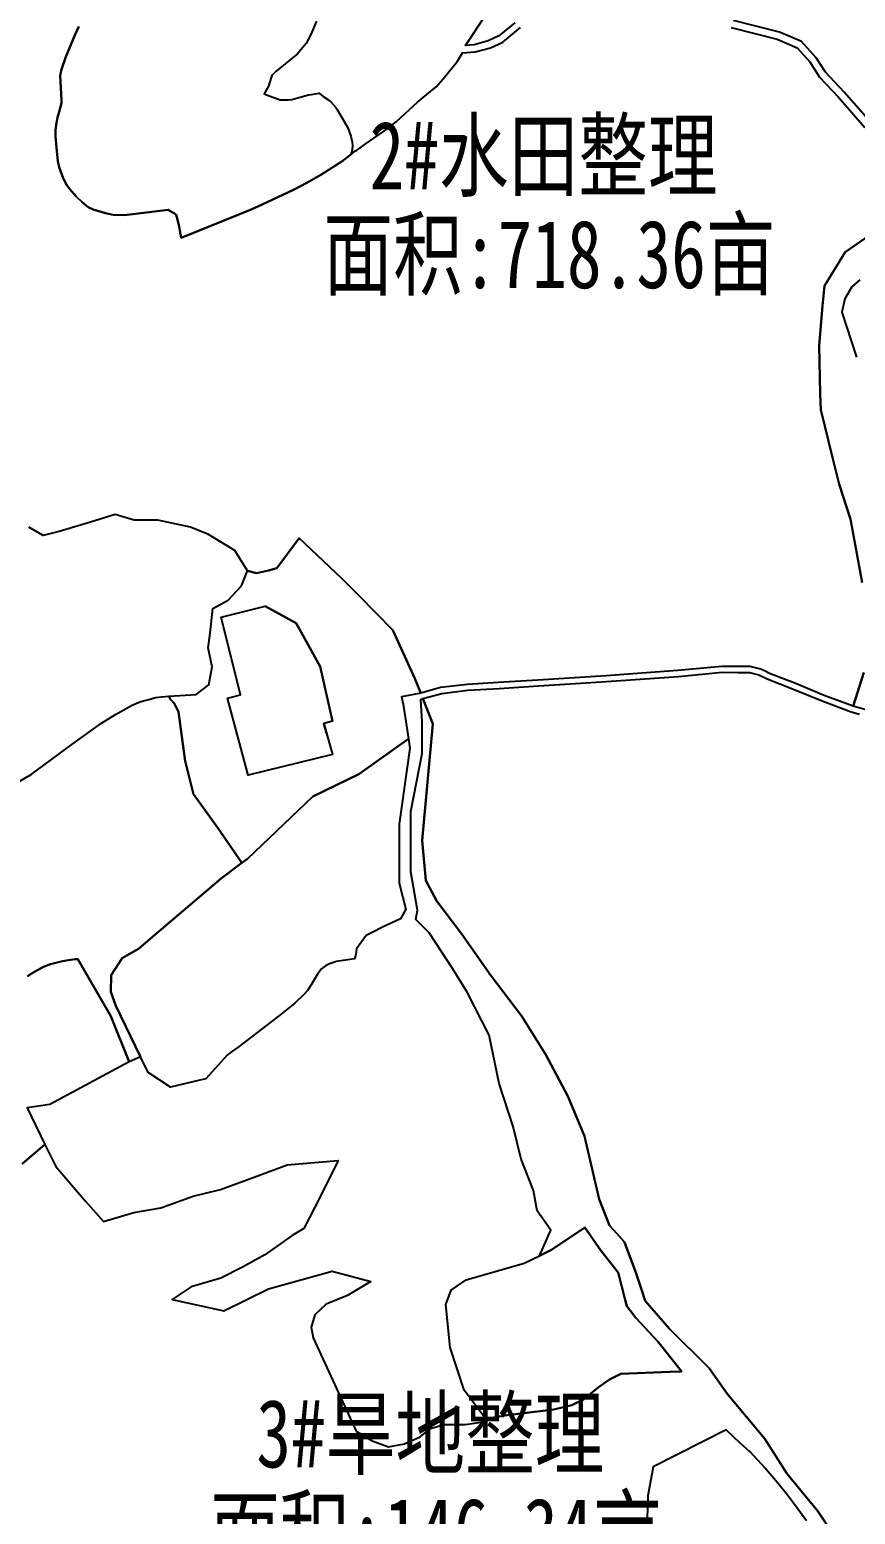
# Model space of a CAD drawing. Header units: millimetres. Extents: x 35444746 to 35449000, y 3482000 to 3488437.
# Drawn here: x 35446598.4 to 35446780.2, y 3486875.4 to 3487202.4 of the extents above; entities that cross this region are included whole.
import ezdxf
from ezdxf.enums import TextEntityAlignment as Align

# ---------------------------------------------------------------- set-up
doc = ezdxf.new("R2010")
doc.units = ezdxf.units.MM
for name, color, linetype, true_color in [('0203.01旱地整理标注', 7, 'Continuous', 0xffffff), ('0203.02旱地整理', 9, 'Continuous', 0x808080), ('0204.01水田整理标注', 7, 'Continuous', 0xffffff), ('0204.02水田整理', 9, 'Continuous', 0x808080)]:
    doc.layers.add(name, color=color, linetype=linetype, true_color=true_color)
doc.styles.add('宋体', font='')
doc.styles.get('宋体').set_extended_font_data('SimSun')

msp = doc.modelspace()

# ---------------------------------------------------------------- linework, layer by layer
at = {"layer": '0203.02旱地整理', "color": 41}
for points in [[(35446661.547, 3487204.237), (35446660.276, 3487201.343), (35446659.235, 3487199.351), (35446657.359, 3487197.028), (35446652.677, 3487193.24), (35446651.872, 3487192.469), (35446651.664, 3487192.181), (35446651.525, 3487191.854), (35446650.999, 3487189.967), (35446650.022, 3487188.275), (35446651.094, 3487187.795), (35446653.14, 3487187.064), (35446653.551, 3487186.948), (35446654.006, 3487186.908), (35446655.368, 3487186.916), (35446656.077, 3487186.979), (35446659.798, 3487188.056), (35446660.335, 3487188.112), (35446662.107, 3487188.386), (35446662.976, 3487187.646), (35446664.252, 3487186.875), (35446664.731, 3487186.523), (35446665.83, 3487185.213), (35446666.08, 3487184.833), (35446668.452, 3487180.726), (35446669.098, 3487178.893), (35446669.41, 3487177.621), (35446669.441, 3487176.838), (35446669.385, 3487175.915), (35446669.122, 3487174.899), (35446667.101, 3487173.376), (35446665.746, 3487172.432), (35446662.518, 3487170.448), (35446659.422, 3487168.683), (35446656.457, 3487167.137), (35446649.603, 3487163.856), (35446647.154, 3487162.799), (35446635.536, 3487158.092), (35446631.718, 3487156.504), (35446631.204, 3487159.424), (35446630.806, 3487161.071), (35446630.602, 3487161.618), (35446630.258, 3487161.93), (35446630.117, 3487162.007), (35446628.829, 3487162.683), (35446619.255, 3487161.505), (35446616.762, 3487161.589), (35446615.043, 3487161.951), (35446612.369, 3487162.77), (35446611.411, 3487163.248), (35446610.864, 3487163.582), (35446609.829, 3487164.473), (35446608.601, 3487165.617), (35446607.209, 3487167.274), (35446606.52, 3487168.162), (35446605.85, 3487169.362), (35446605.708, 3487169.7), (35446604.865, 3487172.13), (35446604.548, 3487173.404), (35446604.228, 3487176.405), (35446604.046, 3487178.883), (35446604.045, 3487180.157), (35446604.185, 3487181.395), (35446604.491, 3487183.056), (35446604.864, 3487184.283), (35446605.374, 3487186.199), (35446605.399, 3487186.872), (35446605.083, 3487192.278), (35446605.186, 3487192.962), (35446605.287, 3487193.418), (35446606.291, 3487196.37), (35446608.322, 3487201.163), (35446609.194, 3487203.095)], [(35446661.547, 3487204.237), (35446660.276, 3487201.343), (35446659.235, 3487199.351), (35446657.359, 3487197.028), (35446652.677, 3487193.24), (35446651.872, 3487192.469), (35446651.664, 3487192.181), (35446651.525, 3487191.854), (35446650.999, 3487189.967), (35446650.022, 3487188.275), (35446651.094, 3487187.795), (35446653.14, 3487187.064), (35446653.551, 3487186.948), (35446654.006, 3487186.908), (35446655.368, 3487186.916), (35446656.077, 3487186.979), (35446659.798, 3487188.056), (35446660.335, 3487188.112), (35446662.107, 3487188.386), (35446662.976, 3487187.646), (35446664.252, 3487186.875), (35446664.731, 3487186.523), (35446665.83, 3487185.213), (35446666.08, 3487184.833), (35446668.452, 3487180.726), (35446669.098, 3487178.893), (35446669.41, 3487177.621), (35446669.441, 3487176.838), (35446669.385, 3487175.915), (35446669.122, 3487174.899), (35446667.101, 3487173.376), (35446665.746, 3487172.432), (35446662.518, 3487170.448), (35446659.422, 3487168.683), (35446656.457, 3487167.137), (35446649.603, 3487163.856), (35446647.154, 3487162.799), (35446635.536, 3487158.092), (35446631.718, 3487156.504), (35446631.204, 3487159.424), (35446630.806, 3487161.071), (35446630.602, 3487161.618), (35446630.258, 3487161.93), (35446630.117, 3487162.007), (35446628.829, 3487162.683), (35446619.255, 3487161.505), (35446616.762, 3487161.589), (35446615.043, 3487161.951), (35446612.369, 3487162.77), (35446611.411, 3487163.248), (35446610.864, 3487163.582), (35446609.829, 3487164.473), (35446608.601, 3487165.617), (35446607.209, 3487167.274), (35446606.52, 3487168.162), (35446605.85, 3487169.362), (35446605.708, 3487169.7), (35446604.865, 3487172.13), (35446604.548, 3487173.404), (35446604.228, 3487176.405), (35446604.046, 3487178.883), (35446604.045, 3487180.157), (35446604.185, 3487181.395), (35446604.491, 3487183.056), (35446604.864, 3487184.283), (35446605.374, 3487186.199), (35446605.399, 3487186.872), (35446605.083, 3487192.278), (35446605.186, 3487192.962), (35446605.287, 3487193.418), (35446606.291, 3487196.37), (35446608.322, 3487201.163), (35446609.194, 3487203.095)], [(35446781.764, 3487080.638), (35446779.178, 3487094.576), (35446776.718, 3487102.267), (35446775.238, 3487108.199), (35446772.629, 3487118.626), (35446772.533, 3487122.283), (35446772.256, 3487132.829), (35446773.027, 3487141.558), (35446773.418, 3487145.971), (35446777.989, 3487153.36), (35446784.98, 3487158.196)], [(35446781.764, 3487080.638), (35446779.178, 3487094.576), (35446776.718, 3487102.267), (35446775.238, 3487108.199), (35446772.629, 3487118.626), (35446772.533, 3487122.283), (35446772.256, 3487132.829), (35446773.027, 3487141.558), (35446773.418, 3487145.971), (35446777.989, 3487153.36), (35446784.98, 3487158.196)], [(35446781.229, 3487147.271), (35446779.445, 3487145.738), (35446777.913, 3487143.127), (35446777.235, 3487140.147), (35446780.484, 3487130.287)], [(35446781.229, 3487147.271), (35446779.445, 3487145.738), (35446777.913, 3487143.127), (35446777.235, 3487140.147), (35446780.484, 3487130.287)], [(35446785.899, 3487051.619), (35446779.736, 3487053.419), (35446782.133, 3487060.847)], [(35446785.899, 3487051.619), (35446779.736, 3487053.419), (35446782.133, 3487060.847)], [(35446585.89, 3487030.984), (35446598.69, 3487038.353), (35446607.654, 3487044.932), (35446614.201, 3487049.635), (35446617.262, 3487051.595), (35446620.788, 3487053.582), (35446621.878, 3487054.071), (35446623.147, 3487054.515), (35446624.568, 3487054.906), (35446626.083, 3487055.292), (35446627.376, 3487055.493), (35446628.989, 3487055.601), (35446629.382, 3487054.849), (35446629.883, 3487054.38), (35446630.265, 3487053.942), (35446631.102, 3487052.182), (35446632.615, 3487041.309), (35446634.444, 3487034.029), (35446639.712, 3487026.701), (35446645.111, 3487018.892), (35446640.635, 3487015.507), (35446625.887, 3487002.997), (35446622.354, 3487000), (35446618.718, 3486997.891), (35446616.306, 3486994.201), (35446616.204, 3486990.478), (35446617.297, 3486987.398), (35446622.78, 3486976.177), (35446620.253, 3486975.06), (35446616.258, 3486985.106), (35446608.93, 3486997.683), (35446608.399, 3486997.671), (35446606.891, 3486997.474), (35446605.612, 3486997.222), (35446602.926, 3486996.564), (35446601.38, 3486995.982), (35446599.269, 3486994.863), (35446597.855, 3486993.967)], [(35446585.89, 3487030.984), (35446598.69, 3487038.353), (35446607.654, 3487044.932), (35446614.201, 3487049.635), (35446617.262, 3487051.595), (35446620.788, 3487053.582), (35446621.878, 3487054.071), (35446623.147, 3487054.515), (35446624.568, 3487054.906), (35446626.083, 3487055.292), (35446627.376, 3487055.493), (35446628.989, 3487055.601), (35446629.382, 3487054.849), (35446629.883, 3487054.38), (35446630.265, 3487053.942), (35446631.102, 3487052.182), (35446632.615, 3487041.309), (35446634.444, 3487034.029), (35446639.712, 3487026.701), (35446645.111, 3487018.892), (35446640.635, 3487015.507), (35446625.887, 3487002.997), (35446622.354, 3487000), (35446618.718, 3486997.891), (35446616.306, 3486994.201), (35446616.204, 3486990.478), (35446617.297, 3486987.398), (35446622.78, 3486976.177), (35446620.253, 3486975.06), (35446616.258, 3486985.106), (35446608.93, 3486997.683), (35446608.399, 3486997.671), (35446606.891, 3486997.474), (35446605.612, 3486997.222), (35446602.926, 3486996.564), (35446601.38, 3486995.982), (35446599.269, 3486994.863), (35446597.855, 3486993.967)], [(35446596.698, 3486952.639), (35446601.718, 3486956.889), (35446604.08, 3486952.015), (35446610.672, 3486944.37), (35446614.585, 3486939.919), (35446621.314, 3486941.916), (35446627.228, 3486942.935), (35446634.354, 3486945.483), (35446640.392, 3486946.968), (35446648.382, 3486949.877), (35446655.104, 3486952.416), (35446666.297, 3486953.368), (35446662.392, 3486945.514), (35446658.717, 3486938.403), (35446656.164, 3486936.844), (35446650.173, 3486932.57), (35446645.237, 3486929.846), (35446640.451, 3486927.478), (35446633.944, 3486925.51), (35446629.729, 3486922.716), (35446641.161, 3486920.212), (35446650.959, 3486925.059), (35446665, 3486928.996), (35446673.478, 3486926.692), (35446671.3, 3486925.368), (35446668.371, 3486923.615), (35446663.696, 3486921.698), (35446661.167, 3486919.357), (35446660.333, 3486916.627), (35446660.804, 3486914.314), (35446670.305, 3486893.78), (35446673.812, 3486891.587), (35446677.42, 3486890.263), (35446680.919, 3486890.962), (35446684.362, 3486892.509), (35446686.644, 3486894.344), (35446689.684, 3486895.202), (35446694.264, 3486895.242), (35446697.808, 3486895.72), (35446698.951, 3486896.337), (35446699.282, 3486896.516), (35446703.543, 3486897.272), (35446713.83, 3486898.513), (35446717.794, 3486899.468), (35446720.37, 3486900.714), (35446723.594, 3486903.386), (35446726.059, 3486905.108), (35446728.583, 3486906.369), (35446733.966, 3486906.629), (35446739.394, 3486906.844), (35446741.976, 3486906.9), (35446741.892, 3486907.028), (35446736.738, 3486913.472), (35446731.856, 3486918.725), (35446729.934, 3486921.243), (35446729.511, 3486922.652), (35446728.019, 3486928.716), (35446724.198, 3486933.504), (35446720.633, 3486938.586), (35446713.313, 3486933.664), (35446710.651, 3486932.382), (35446713.178, 3486938.004), (35446710.172, 3486942.282), (35446709.314, 3486946.773), (35446706.597, 3486953.632), (35446704.833, 3486960.878), (35446701.768, 3486970.338), (35446699.592, 3486980.95), (35446694.759, 3486990.428), (35446691.465, 3486995.618), (35446686.349, 3487003.508), (35446683.452, 3487006.418), (35446683.777, 3487008.448), (35446682.339, 3487016.893), (35446682.339, 3487030.221), (35446684.846, 3487042.969), (35446684.846, 3487049.929), (35446684.558, 3487054.855), (35446684.966, 3487055.057), (35446687.195, 3487049.532), (35446684.793, 3487023.843), (35446685.632, 3487015.037), (35446687.042, 3487012.367), (35446688.035, 3487010.488), (35446693.526, 3487003.189), (35446699.965, 3486994.086), (35446706.686, 3486985.214), (35446712.002, 3486976.768), (35446716.932, 3486967.528), (35446720.582, 3486958.688), (35446723.815, 3486944.838), (35446726.114, 3486939.043), (35446727.681, 3486937.286), (35446729.406, 3486935.351), (35446731.916, 3486928.67), (35446733.229, 3486924.695), (35446733.98, 3486922.418), (35446739.308, 3486916.301), (35446748.08, 3486907.655), (35446752.066, 3486901.912), (35446760.32, 3486892.083), (35446765.166, 3486884.446), (35446772.013, 3486876.115), (35446776.612, 3486869.158)], [(35446596.698, 3486952.639), (35446601.718, 3486956.889), (35446604.08, 3486952.015), (35446610.672, 3486944.37), (35446614.585, 3486939.919), (35446621.314, 3486941.916), (35446627.228, 3486942.935), (35446634.354, 3486945.483), (35446640.392, 3486946.968), (35446648.382, 3486949.877), (35446655.104, 3486952.416), (35446666.297, 3486953.368), (35446662.392, 3486945.514), (35446658.717, 3486938.403), (35446656.164, 3486936.844), (35446650.173, 3486932.57), (35446645.237, 3486929.846), (35446640.451, 3486927.478), (35446633.944, 3486925.51), (35446629.729, 3486922.716), (35446641.161, 3486920.212), (35446650.959, 3486925.059), (35446665, 3486928.996), (35446673.478, 3486926.692), (35446671.3, 3486925.368), (35446668.371, 3486923.615), (35446663.696, 3486921.698), (35446661.167, 3486919.357), (35446660.333, 3486916.627), (35446660.804, 3486914.314), (35446670.305, 3486893.78), (35446673.812, 3486891.587), (35446677.42, 3486890.263), (35446680.919, 3486890.962), (35446684.362, 3486892.509), (35446686.644, 3486894.344), (35446689.684, 3486895.202), (35446694.264, 3486895.242), (35446697.808, 3486895.72), (35446698.951, 3486896.337), (35446699.282, 3486896.516), (35446703.543, 3486897.272), (35446713.83, 3486898.513), (35446717.794, 3486899.468), (35446720.37, 3486900.714), (35446723.594, 3486903.386), (35446726.059, 3486905.108), (35446728.583, 3486906.369), (35446733.966, 3486906.629), (35446739.394, 3486906.844), (35446741.976, 3486906.9), (35446741.892, 3486907.028), (35446736.738, 3486913.472), (35446731.856, 3486918.725), (35446729.934, 3486921.243), (35446729.511, 3486922.652), (35446728.019, 3486928.716), (35446724.198, 3486933.504), (35446720.633, 3486938.586), (35446713.313, 3486933.664), (35446710.651, 3486932.382), (35446713.178, 3486938.004), (35446710.172, 3486942.282), (35446709.314, 3486946.773), (35446706.597, 3486953.632), (35446704.833, 3486960.878), (35446701.768, 3486970.338), (35446699.592, 3486980.95), (35446694.759, 3486990.428), (35446691.465, 3486995.618), (35446686.349, 3487003.508), (35446683.452, 3487006.418), (35446683.777, 3487008.448), (35446682.339, 3487016.893), (35446682.339, 3487030.221), (35446684.846, 3487042.969), (35446684.846, 3487049.929), (35446684.558, 3487054.855), (35446684.966, 3487055.057), (35446687.195, 3487049.532), (35446684.793, 3487023.843), (35446685.632, 3487015.037), (35446687.042, 3487012.367), (35446688.035, 3487010.488), (35446693.526, 3487003.189), (35446699.965, 3486994.086), (35446706.686, 3486985.214), (35446712.002, 3486976.768), (35446716.932, 3486967.528), (35446720.582, 3486958.688), (35446723.815, 3486944.838), (35446726.114, 3486939.043), (35446727.681, 3486937.286), (35446729.406, 3486935.351), (35446731.916, 3486928.67), (35446733.229, 3486924.695), (35446733.98, 3486922.418), (35446739.308, 3486916.301), (35446748.08, 3486907.655), (35446752.066, 3486901.912), (35446760.32, 3486892.083), (35446765.166, 3486884.446), (35446772.013, 3486876.115), (35446776.612, 3486869.158)], [(35446769.481, 3486874.011), (35446766.405, 3486878.19), (35446765.274, 3486879.627), (35446763.158, 3486882.315), (35446760.674, 3486885.27), (35446760.364, 3486885.638), (35446758.747, 3486887.368), (35446757.07, 3486889.163), (35446756.994, 3486889.232), (35446754.745, 3486891.263), (35446753.558, 3486892.335), (35446751.809, 3486894.056), (35446735.707, 3486885.926), (35446734.515, 3486879.49), (35446734.329, 3486871.898)], [(35446769.481, 3486874.011), (35446766.405, 3486878.19), (35446765.274, 3486879.627), (35446763.158, 3486882.315), (35446760.674, 3486885.27), (35446760.364, 3486885.638), (35446758.747, 3486887.368), (35446757.07, 3486889.163), (35446756.994, 3486889.232), (35446754.745, 3486891.263), (35446753.558, 3486892.335), (35446751.809, 3486894.056), (35446735.707, 3486885.926), (35446734.515, 3486879.49), (35446734.329, 3486871.898)]]:
    msp.add_lwpolyline(points, dxfattribs=at)
for points in [[(35446646.333, 3487083.213), (35446648.33, 3487082.689), (35446650.962, 3487083.291), (35446652.821, 3487083.789), (35446657.711, 3487090.429), (35446667.154, 3487081.516), (35446670.861, 3487077.752), (35446678.34, 3487070.157), (35446683.179, 3487059.487), (35446684.5, 3487056.276), (35446680.257, 3487055.449), (35446680.661, 3487053.821), (35446681.779, 3487046.236), (35446670.885, 3487038.422), (35446660.74, 3487033.545), (35446646.31, 3487019.799), (35446645.111, 3487018.892), (35446639.712, 3487026.701), (35446634.444, 3487034.029), (35446632.615, 3487041.309), (35446631.102, 3487052.182), (35446630.265, 3487053.942), (35446629.883, 3487054.38), (35446629.382, 3487054.849), (35446628.989, 3487055.601), (35446635.02404, 3487056.005029), (35446637.834087, 3487058.068468), (35446638.579958, 3487062.080193), (35446637.686012, 3487066.234087), (35446638.037005, 3487068.881048), (35446638.726399, 3487074.945212), (35446642.105938, 3487076.737057), (35446645.002385, 3487079.906845)], [(35446646.333, 3487083.213), (35446648.33, 3487082.689), (35446650.962, 3487083.291), (35446652.821, 3487083.789), (35446657.711, 3487090.429), (35446667.154, 3487081.516), (35446670.861, 3487077.752), (35446678.34, 3487070.157), (35446683.179, 3487059.487), (35446684.5, 3487056.276), (35446680.257, 3487055.449), (35446680.661, 3487053.821), (35446681.779, 3487046.236), (35446670.885, 3487038.422), (35446660.74, 3487033.545), (35446646.31, 3487019.799), (35446645.111, 3487018.892), (35446639.712, 3487026.701), (35446634.444, 3487034.029), (35446632.615, 3487041.309), (35446631.102, 3487052.182), (35446630.265, 3487053.942), (35446629.883, 3487054.38), (35446629.382, 3487054.849), (35446628.989, 3487055.601), (35446635.02404, 3487056.005029), (35446637.834087, 3487058.068468), (35446638.579958, 3487062.080193), (35446637.686012, 3487066.234087), (35446638.037005, 3487068.881048), (35446638.726399, 3487074.945212), (35446642.105938, 3487076.737057), (35446645.002385, 3487079.906845)], [(35446663.753, 3487047.475), (35446665.067, 3487042.766), (35446646.51, 3487038.202), (35446641.922, 3487055.154), (35446644.831, 3487055.878), (35446640.559, 3487073.031), (35446650.251, 3487075.445), (35446657.083, 3487071.696), (35446662.349, 3487062.128), (35446665.079, 3487050.066), (35446663.161, 3487049.597)], [(35446663.753, 3487047.475), (35446665.067, 3487042.766), (35446646.51, 3487038.202), (35446641.922, 3487055.154), (35446644.831, 3487055.878), (35446640.559, 3487073.031), (35446650.251, 3487075.445), (35446657.083, 3487071.696), (35446662.349, 3487062.128), (35446665.079, 3487050.066), (35446663.161, 3487049.597)], [(35446650.251, 3487075.445), (35446657.083156, 3487071.695631), (35446662.348602, 3487062.127811), (35446665.078909, 3487050.065978), (35446665.079, 3487050.066), (35446662.349, 3487062.128), (35446657.083, 3487071.696)], [(35446650.251, 3487075.445), (35446657.083156, 3487071.695631), (35446662.348602, 3487062.127811), (35446665.078909, 3487050.065978), (35446665.079, 3487050.066), (35446662.349, 3487062.128), (35446657.083, 3487071.696)], [(35446663.160816, 3487049.596955), (35446663.753, 3487047.475), (35446663.161, 3487049.597)], [(35446663.160816, 3487049.596955), (35446663.753, 3487047.475), (35446663.161, 3487049.597)]]:
    msp.add_lwpolyline(points, close=True, dxfattribs=at)
at = {"layer": '0204.02水田整理', "color": 51}
for points in [[(35446705.243, 3487203.917), (35446701.732, 3487201.009), (35446699.343, 3487199.886), (35446696.239, 3487199.062), (35446694.329, 3487198.922), (35446698.86, 3487205.656)], [(35446609.194, 3487203.095), (35446608.322, 3487201.163), (35446606.291, 3487196.37), (35446605.287, 3487193.418), (35446605.186, 3487192.962), (35446605.083, 3487192.278), (35446605.399, 3487186.872), (35446605.374, 3487186.199), (35446604.864, 3487184.283), (35446604.491, 3487183.056), (35446604.185, 3487181.395), (35446604.045, 3487180.157), (35446604.046, 3487178.883), (35446604.228, 3487176.405), (35446604.548, 3487173.404), (35446604.865, 3487172.13), (35446605.708, 3487169.7), (35446605.85, 3487169.362), (35446606.52, 3487168.162), (35446607.209, 3487167.274), (35446608.601, 3487165.617), (35446609.829, 3487164.473), (35446610.864, 3487163.582), (35446611.411, 3487163.248), (35446612.369, 3487162.77), (35446615.043, 3487161.951), (35446616.762, 3487161.589), (35446619.255, 3487161.505), (35446628.829, 3487162.683), (35446630.117, 3487162.007), (35446630.258, 3487161.93), (35446630.602, 3487161.618), (35446630.806, 3487161.071), (35446631.204, 3487159.424), (35446631.718, 3487156.504), (35446635.536, 3487158.092), (35446647.154, 3487162.799), (35446649.603, 3487163.856), (35446656.457, 3487167.137), (35446659.422, 3487168.683), (35446662.518, 3487170.448), (35446665.746, 3487172.432), (35446667.101, 3487173.376), (35446669.122, 3487174.899), (35446670.137, 3487175.664), (35446670.326, 3487175.798), (35446672.292, 3487177.195), (35446677.289, 3487180.58), (35446679.154, 3487182.19), (35446683.823, 3487186.426), (35446687.887, 3487189.806), (35446689.461, 3487191.572), (35446692.59, 3487195.433), (35446693.67, 3487197.271), (35446696.506, 3487197.478), (35446699.889, 3487198.376), (35446702.598, 3487199.649), (35446706.448, 3487202.838)], [(35446752.923, 3487202.871), (35446763.013, 3487200.324), (35446767.432, 3487198.415), (35446770.215, 3487195.281), (35446772.321, 3487191.954), (35446776.535, 3487187.496), (35446782.373, 3487180.826)], [(35446783.635, 3487181.964), (35446777.797, 3487188.635), (35446773.67, 3487193), (35446771.651, 3487196.19), (35446768.368, 3487199.753), (35446763.526, 3487201.844), (35446753.405, 3487204.399)], [(35446784.98, 3487158.196), (35446777.989, 3487153.36), (35446773.418, 3487145.971), (35446773.027, 3487141.558), (35446772.256, 3487132.829), (35446772.533, 3487122.283), (35446772.629, 3487118.626), (35446775.238, 3487108.199), (35446776.718, 3487102.267), (35446779.178, 3487094.576), (35446781.764, 3487080.638)], [(35446782.133, 3487060.847), (35446779.736, 3487053.419), (35446773.376, 3487055.787), (35446766.917, 3487058.456), (35446761.356, 3487060.62), (35446760.351, 3487061.094), (35446759.426, 3487061.53), (35446757.06, 3487062.11), (35446754.391, 3487062.123), (35446750.855, 3487062.175), (35446741.175, 3487061.257), (35446736.18, 3487060.892), (35446725.389, 3487060.103), (35446710.304, 3487059.146), (35446701.594, 3487058.624), (35446694.785, 3487058.191), (35446688.877, 3487057.488), (35446684.5, 3487056.276), (35446683.179, 3487059.487), (35446678.34, 3487070.157), (35446670.861, 3487077.752), (35446667.154, 3487081.516), (35446657.711, 3487090.429), (35446652.821, 3487083.789), (35446650.962, 3487083.291), (35446648.33, 3487082.689), (35446646.333, 3487083.213), (35446643.529495, 3487087.652313), (35446637.738914, 3487091.238786), (35446633.770983, 3487092.833004), (35446626.614105, 3487094.367489), (35446626.51376, 3487094.389), (35446621.337786, 3487094.389065), (35446617.196777, 3487095.638931), (35446611.76195, 3487093.957985), (35446604.860043, 3487091.845826), (35446601.319977, 3487090.969013), (35446598.140971, 3487092.796262)], [(35446776.612, 3486869.158), (35446772.013, 3486876.115), (35446765.166, 3486884.446), (35446760.32, 3486892.083), (35446752.066, 3486901.912), (35446748.08, 3486907.655), (35446739.308, 3486916.301), (35446733.98, 3486922.418), (35446733.229, 3486924.695), (35446731.916, 3486928.67), (35446729.406, 3486935.351), (35446727.681, 3486937.286), (35446726.114, 3486939.043), (35446723.815, 3486944.838), (35446720.582, 3486958.688), (35446716.932, 3486967.528), (35446712.002, 3486976.768), (35446706.686, 3486985.214), (35446699.965, 3486994.086), (35446693.526, 3487003.189), (35446688.035, 3487010.488), (35446687.042, 3487012.367), (35446685.632, 3487015.037), (35446684.793, 3487023.843), (35446687.195, 3487049.532), (35446684.966, 3487055.057), (35446689.128, 3487056.21), (35446694.893, 3487056.896), (35446701.757, 3487057.332), (35446710.472, 3487057.854), (35446718.618, 3487058.371), (35446725.458, 3487058.805), (35446741.299, 3487059.963), (35446750.912, 3487060.875), (35446754.366, 3487060.824), (35446756.899, 3487060.812), (35446758.991, 3487060.299), (35446760.847, 3487059.424), (35446766.432, 3487057.25), (35446772.904, 3487054.576), (35446779.32, 3487052.187), (35446781.139, 3487051.637)], [(35446597.855, 3486993.967), (35446599.269, 3486994.863), (35446601.38, 3486995.982), (35446602.926, 3486996.564), (35446605.612, 3486997.222), (35446606.891, 3486997.474), (35446608.399, 3486997.671), (35446608.93, 3486997.683), (35446616.258, 3486985.106), (35446620.253, 3486975.06), (35446602.824, 3486965.708), (35446597.826, 3486964.919), (35446601.718, 3486956.889), (35446596.698, 3486952.639)]]:
    msp.add_lwpolyline(points, dxfattribs=at)
for points in [[(35446681.779, 3487046.236), (35446682.086, 3487044.15), (35446679.784, 3487027.414), (35446679.784, 3487014.447), (35446681.199, 3487008.684), (35446680.032, 3487006.563), (35446676.07, 3487004.76), (35446673.92, 3487003.643), (35446672.462, 3487002.886), (35446670.349, 3487000), (35446670.181, 3486998.685), (35446669.931, 3486997.767), (35446665.974, 3486997.17), (35446665.037, 3486996.919), (35446664.41, 3486996.665), (35446663.505, 3486996.223), (35446662.65, 3486995.526), (35446661.745, 3486994.38), (35446660.356, 3486992.031), (35446659.535, 3486990.763), (35446658.801, 3486989.951), (35446656.771, 3486988.005), (35446653.432, 3486985.345), (35446644.304, 3486978.339), (35446642.83, 3486977.256), (35446641.95, 3486976.609), (35446637.178, 3486971.368), (35446635.865, 3486971.055), (35446629.349, 3486969.501), (35446624.472, 3486972.715), (35446622.78, 3486976.177), (35446617.297, 3486987.398), (35446616.204, 3486990.478), (35446616.306, 3486994.201), (35446618.718, 3486997.891), (35446622.354, 3487000), (35446625.887, 3487002.997), (35446640.635, 3487015.507), (35446645.111, 3487018.892), (35446646.31, 3487019.799), (35446660.74, 3487033.545), (35446670.885, 3487038.422)], [(35446710.651, 3486932.382), (35446713.313, 3486933.664), (35446720.633, 3486938.586), (35446724.198, 3486933.504), (35446728.019, 3486928.716), (35446729.511, 3486922.652), (35446729.934, 3486921.243), (35446731.856, 3486918.725), (35446736.738, 3486913.472), (35446741.892, 3486907.028), (35446741.976, 3486906.9), (35446739.394, 3486906.844), (35446733.966, 3486906.629), (35446728.583, 3486906.369), (35446726.059, 3486905.108), (35446723.594, 3486903.386), (35446720.37, 3486900.714), (35446717.794, 3486899.468), (35446713.83, 3486898.513), (35446703.543, 3486897.272), (35446699.282, 3486896.516), (35446698.951, 3486896.337), (35446694.042, 3486902.808), (35446690.952, 3486912.198), (35446690.058, 3486921.655), (35446691.234, 3486924.828), (35446694.529, 3486927.047), (35446707.298, 3486930.766)]]:
    msp.add_lwpolyline(points, close=True, dxfattribs=at)

# ---------------------------------------------------------------- texts
at = {"layer": '0203.01旱地整理标注', "color": 41, "style": '宋体', "width": 0.75}
for s, p in [('3#旱地整理', (35446686.62905, 3486893.532378, -2182.379232)), ('面积:146.34亩', (35446687.924862, 3486871.854311, -2182.379232))]:
    msp.add_text(s, height=15, dxfattribs=at).set_placement(p, align=Align.MIDDLE)
at = {"layer": '0204.01水田整理标注', "color": 51, "style": '宋体', "width": 0.75}
for s, p in [('2#水田整理', (35446711.560146, 3487174.96938, -1583.980232)), ('面积:718.36亩', (35446712.855959, 3487153.291313, -1583.980232))]:
    msp.add_text(s, height=15, dxfattribs=at).set_placement(p, align=Align.MIDDLE)

doc.saveas('drawing.dxf')
